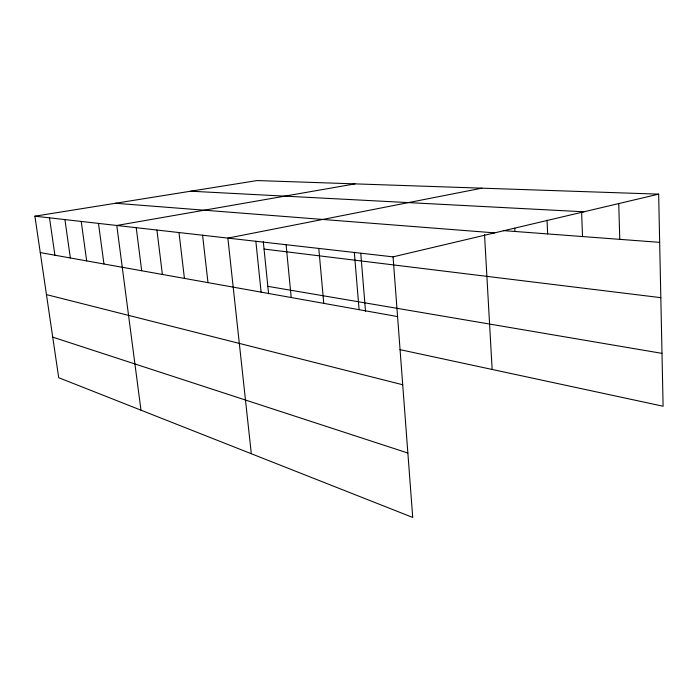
<?xml version="1.0" encoding="UTF-8"?>
<svg xmlns="http://www.w3.org/2000/svg" width="698" height="698" viewBox="0 0 698 698"><rect width="100%" height="100%" fill="white"/><g stroke="black" fill="none" stroke-linecap="round" stroke-linejoin="round"><path stroke-width="1.05" d="M393.061 256.864L412.727 517.445L58.702 377.705L34.9 216.179L393.061 256.864L658.65 194.149L663.1 406.227L399.971 349.637M481.899 188.163L227.862 238.097L251.315 453.735M355.064 183.871L116.784 225.48L140.979 410.18M34.9 216.179L257.082 180.555L658.65 194.149M190.676 191.208L583.929 211.791M503.293 230.593L659.662 242.346M115.484 203.266L494.673 232.87M264.045 249.064L660.823 297.662M267.84 286.346L661.992 353.371M40.266 252.589L397.572 316.578M46.452 294.6L402.711 384.755M52.716 337.125L407.868 453.028M49.506 217.846L54.906 255.215M64.923 219.591L70.35 257.981M81.221 221.441L86.674 260.904M98.479 223.404L103.95 263.992M136.223 227.688L141.703 270.754M156.919 230.043L162.381 274.462M178.993 232.547L184.429 278.406M202.586 235.226L207.987 282.629M255.861 241.281L261.104 292.139M263.286 241.534L268.59 293.71M286.084 244.71L291.206 297.531M318.794 248.427L323.767 303.36M354.331 252.458L359.095 309.685M360.77 253.409L365.516 311.282M484.525 234.545L492.151 369.46M514.792 228.22L514.95 231.466M547.049 220.106L547.651 233.926M581.617 211.887L582.516 236.543M618.733 203.615L619.772 239.344"/></g></svg>
